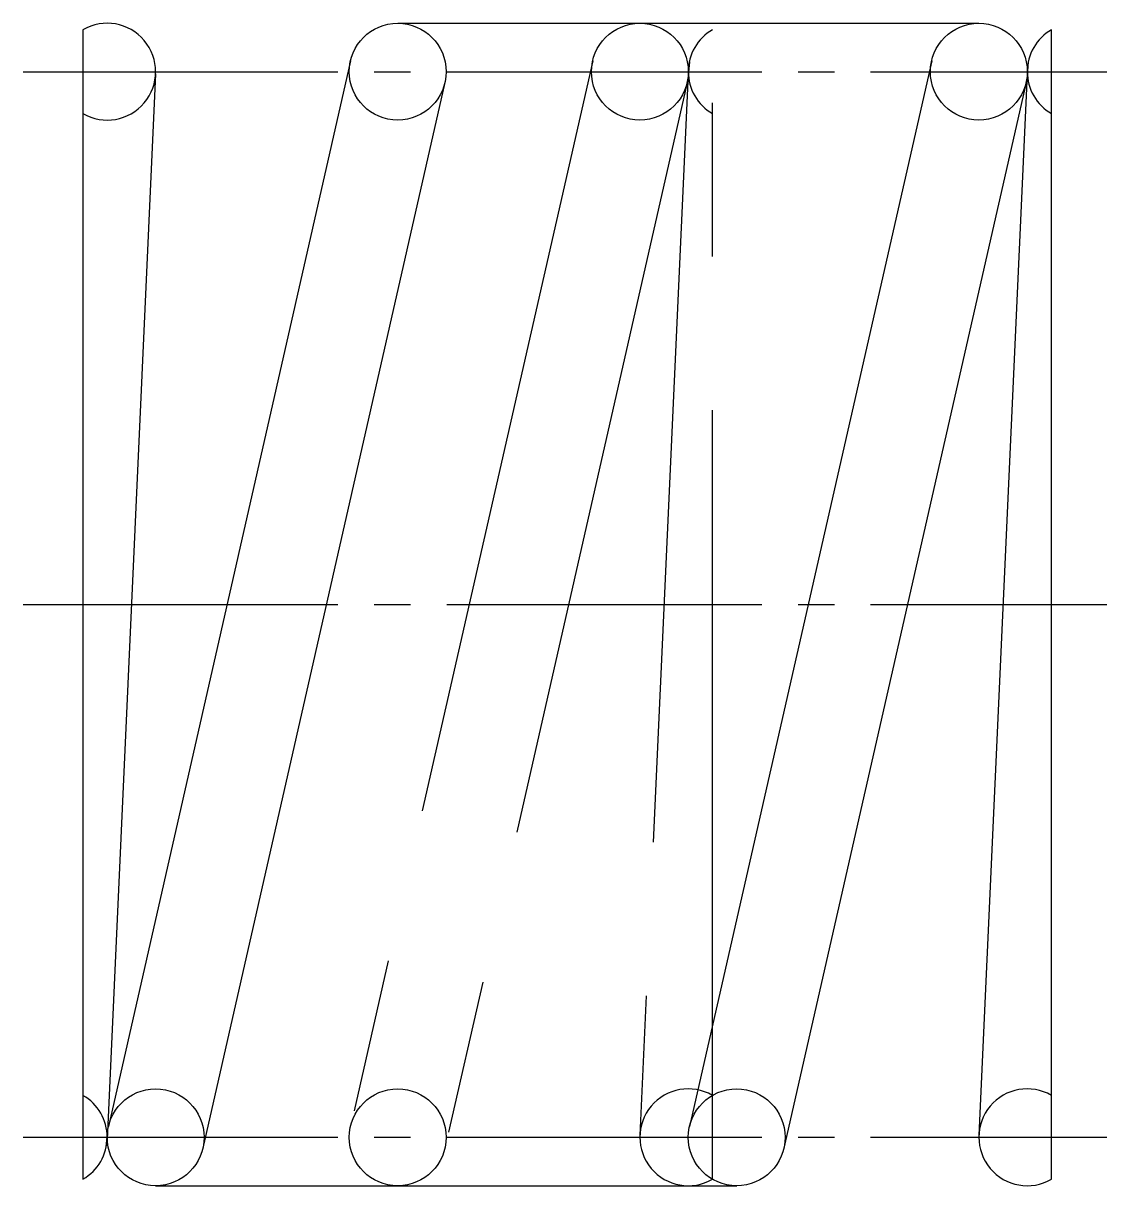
# Model space of a CAD drawing. Extents: x 2.5 to 40.2, y 2.5 to 32.4.
# Drawn here: x 28.98 to 40.16, y 20.37 to 32.37 of the extents above; entities outside this region: 2.
import ezdxf

# ---------------------------------------------------------------- set-up
doc = ezdxf.new("R2010")
doc.units = 0
doc.header["$LTSCALE"] = 0.25
doc.linetypes.add('CENTER', pattern=[17.5, 13, -1.5, 1.5, -1.5])
doc.linetypes.add('PHANTOM', pattern=[63.5, 31.75, -6.35, 6.35, -6.35, 6.35, -6.35])
doc.layers.get('0').update_dxf_attribs({"linetype": 'CONTINUOUS'})
doc.layers.add('CENTER', color=1, linetype='CENTER')

msp = doc.modelspace()

# ---------------------------------------------------------------- linework, layer by layer
for p, q in [((29.594, 32.304), (29.594, 20.438)), ((34.344, 32.371), (34.344, 32.371)), ((35.844, 32.371), (35.845, 32.371)), ((39.594, 20.438), (39.594, 32.304)), ((32.357, 31.982), (29.857, 20.982)), ((38.357, 31.982), (35.857, 20.982)), ((39.355, 31.972), (39.343, 31.829)), ((30.344, 31.848), (29.844, 20.848)), ((39.344, 31.848), (38.845, 20.894)), ((33.332, 31.76), (30.832, 20.76)), ((39.332, 31.76), (36.832, 20.76)), ((29.834, 20.77), (29.846, 20.913))]:
    msp.add_line(p, q)
at = {"color": 3, "linetype": 'PHANTOM'}
for p, q in [((32.844, 32.371), (38.844, 32.371)), ((36.094, 20.438), (36.094, 32.304)), ((34.857, 31.982), (32.357, 20.982)), ((35.855, 31.972), (35.843, 31.829)), ((35.844, 31.848), (35.345, 20.894)), ((35.832, 31.76), (33.332, 20.76)), ((30.344, 20.371), (36.344, 20.371))]:
    msp.add_line(p, q, dxfattribs=at)
for centre in [(32.844, 31.871), (38.844, 31.871), (30.344, 20.871), (36.344, 20.871)]:
    msp.add_circle(centre, 0.5)
for centre in [(35.344, 31.871), (32.844, 20.871)]:
    msp.add_circle(centre, 0.5, dxfattribs=at)
for centre, start, end in [((29.844, 31.871), 240, 120), ((39.844, 31.871), 120, 240), ((39.344, 20.871), 60, 300), ((29.344, 20.871), 300, 60)]:
    msp.add_arc(centre, 0.5, start, end)
for centre, start, end in [((36.344, 31.871), 120, 240), ((35.844, 20.871), 60, 300)]:
    msp.add_arc(centre, 0.5, start, end, dxfattribs=at)
at = {"layer": 'CENTER', "color": 1, "linetype": 'CENTER'}
for p, q in [((28.977, 31.871), (40.165, 31.871)), ((28.977, 26.371), (40.165, 26.371)), ((28.977, 20.871), (40.165, 20.871))]:
    msp.add_line(p, q, dxfattribs=at)

# ---------------------------------------------------------------- texts
for s, p in [('WM12-10', (2.5, 6.25)), ('WM12', (2.5, 2.5))]:
    msp.add_text(s, height=1).set_placement(p)

doc.saveas('drawing.dxf')
